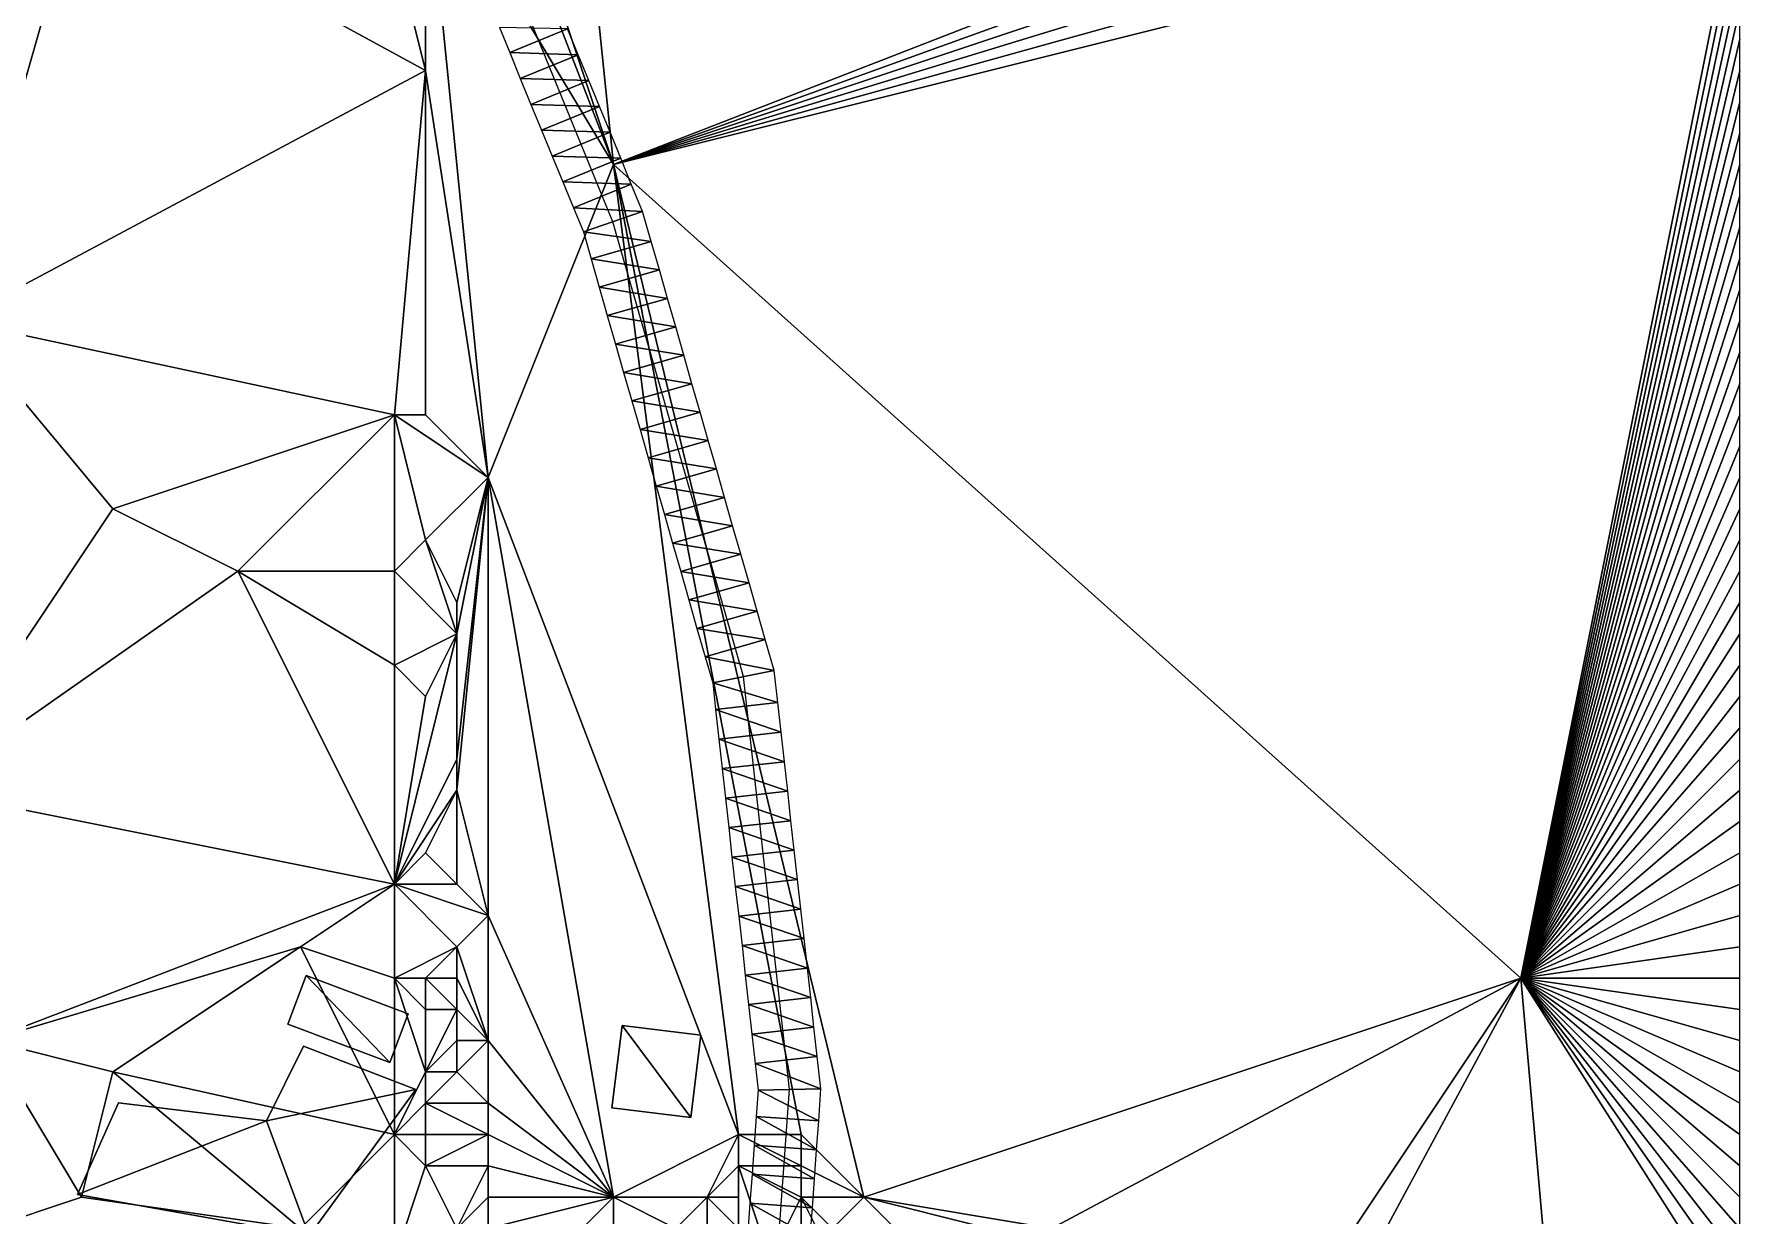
# Model space of a CAD drawing. Header units: metres. Extents: x -1103 to 901, y -902 to 905.
# Drawn here: x 791 to 900, y 260.8 to 336.3 of the extents above; entities that cross this region are included whole.
import ezdxf

# ---------------------------------------------------------------- set-up
doc = ezdxf.new("R2010")
doc.units = ezdxf.units.M
for name, color, linetype in [('OSM_BUILDING_FOOTPRINTS', 7, 'CONTINUOUS'), ('OSM_BUILDING_ROOFS', 1, 'CONTINUOUS'), ('OSM_BUILDING_WALLS', 8, 'CONTINUOUS'), ('OSM_ROAD_AXES', 2, 'CONTINUOUS'), ('OSM_ROAD_SURFACE', 9, 'CONTINUOUS'), ('OSM_TERRAIN', 3, 'CONTINUOUS')]:
    doc.layers.add(name, color=color, linetype=linetype)

msp = doc.modelspace()

# ---------------------------------------------------------------- linework, layer by layer
at = {"layer": 'OSM_BUILDING_FOOTPRINTS'}
for points in [[(807.18, 273.06, 10.85), (808.36, 276.17, 10.85), (814.89, 273.71, 10.85), (813.71, 270.61, 10.85), (807.18, 273.06, 10.85)], [(827.91, 267.7, 3.75), (828.56, 272.96, 3.75), (833.59, 272.34, 3.75), (832.95, 267.09, 3.75), (827.91, 267.7, 3.75)], [(796.36, 268.02, 11.02), (805.83, 266.87, 11.02), (808.19, 271.65, 11.02), (815.37, 268.88, 11.02), (808.56, 259.53, 11.02), (793.75, 262.16, 11.02), (796.36, 268.02, 11.02)]]:
    msp.add_polyline3d(points, close=True, dxfattribs=at)
at = {"layer": 'OSM_BUILDING_ROOFS'}
for points in [[(808.36, 276.17, 20.85), (807.18, 273.06, 20.85), (813.71, 270.61, 20.85)], [(808.36, 276.17, 20.85), (813.71, 270.61, 20.85), (814.89, 273.71, 20.85)], [(828.56, 272.96, 13.75), (827.91, 267.7, 13.75), (832.95, 267.09, 13.75)], [(828.56, 272.96, 13.75), (832.95, 267.09, 13.75), (833.59, 272.34, 13.75)], [(805.83, 266.87, 21.02), (815.37, 268.88, 21.02), (808.19, 271.65, 21.02)], [(805.83, 266.87, 21.02), (808.56, 259.53, 21.02), (815.37, 268.88, 21.02)], [(805.83, 266.87, 21.02), (796.36, 268.02, 21.02), (793.75, 262.16, 21.02)], [(805.83, 266.87, 21.02), (793.75, 262.16, 21.02), (808.56, 259.53, 21.02)]]:
    msp.add_3dface(points, dxfattribs=at)
at = {"layer": 'OSM_BUILDING_WALLS'}
for points in [[(808.36, 276.17, 10.85), (807.18, 273.06, 10.85), (807.18, 273.06, 20.85)], [(808.36, 276.17, 10.85), (807.18, 273.06, 20.85), (808.36, 276.17, 20.85)], [(814.89, 273.71, 10.85), (808.36, 276.17, 10.85), (808.36, 276.17, 20.85)], [(814.89, 273.71, 10.85), (808.36, 276.17, 20.85), (814.89, 273.71, 20.85)], [(813.71, 270.61, 10.85), (814.89, 273.71, 10.85), (814.89, 273.71, 20.85)], [(813.71, 270.61, 10.85), (814.89, 273.71, 20.85), (813.71, 270.61, 20.85)], [(807.18, 273.06, 10.85), (813.71, 270.61, 10.85), (813.71, 270.61, 20.85)], [(807.18, 273.06, 10.85), (813.71, 270.61, 20.85), (807.18, 273.06, 20.85)], [(828.56, 272.96, 3.75), (827.91, 267.7, 3.75), (827.91, 267.7, 13.75)], [(828.56, 272.96, 3.75), (827.91, 267.7, 13.75), (828.56, 272.96, 13.75)], [(833.59, 272.34, 3.75), (828.56, 272.96, 3.75), (828.56, 272.96, 13.75)], [(833.59, 272.34, 3.75), (828.56, 272.96, 13.75), (833.59, 272.34, 13.75)], [(808.19, 271.65, 11.02), (805.83, 266.87, 11.02), (805.83, 266.87, 21.02)], [(808.19, 271.65, 11.02), (805.83, 266.87, 21.02), (808.19, 271.65, 21.02)], [(815.37, 268.88, 11.02), (808.19, 271.65, 11.02), (808.19, 271.65, 21.02)], [(815.37, 268.88, 11.02), (808.19, 271.65, 21.02), (815.37, 268.88, 21.02)], [(832.95, 267.09, 3.75), (833.59, 272.34, 3.75), (833.59, 272.34, 13.75)], [(832.95, 267.09, 3.75), (833.59, 272.34, 13.75), (832.95, 267.09, 13.75)], [(808.56, 259.53, 11.02), (815.37, 268.88, 11.02), (815.37, 268.88, 21.02)], [(808.56, 259.53, 11.02), (815.37, 268.88, 21.02), (808.56, 259.53, 21.02)], [(796.36, 268.02, 11.02), (793.75, 262.16, 11.02), (793.75, 262.16, 21.02)], [(796.36, 268.02, 11.02), (793.75, 262.16, 21.02), (796.36, 268.02, 21.02)], [(805.83, 266.87, 11.02), (796.36, 268.02, 11.02), (796.36, 268.02, 21.02)], [(805.83, 266.87, 11.02), (796.36, 268.02, 21.02), (805.83, 266.87, 21.02)], [(827.91, 267.7, 3.75), (832.95, 267.09, 3.75), (832.95, 267.09, 13.75)], [(827.91, 267.7, 3.75), (832.95, 267.09, 13.75), (827.91, 267.7, 13.75)], [(793.75, 262.16, 11.02), (808.56, 259.53, 11.02), (808.56, 259.53, 21.02)], [(793.75, 262.16, 11.02), (808.56, 259.53, 21.02), (793.75, 262.16, 21.02)]]:
    msp.add_3dface(points, dxfattribs=at)
at = {"layer": 'OSM_ROAD_AXES'}
msp.add_polyline3d([(810.31, 127.47, 9.3), (821.75, 171.88, 11.73), (829.01, 203.84, 11.84), (837.79, 248.5, 13.58), (839.26, 268.87, 5.55), (836.31, 295.27, 5.2), (827.97, 324.34, 5.37), (822.55, 337.56, 5.49), (806.64, 372.64, 6.1), (771.29, 452.37, 6.32), (762.09, 471.09, 6.11), (712.05, 582.63, 7.54), (669.36, 681.06, 4.8), (618.9, 797.04, 3.15)], dxfattribs=at)
at = {"layer": 'OSM_ROAD_SURFACE'}
for points in [[(825.07, 336.67, 5.39), (820.71, 336.76, 5.62), (821.37, 335.15, 5.61)], [(825.75, 335.01, 5.38), (825.07, 336.67, 5.39), (821.37, 335.15, 5.61)], [(825.75, 335.01, 5.38), (821.37, 335.15, 5.61), (822.05, 333.5, 5.6)], [(826.43, 333.36, 5.38), (825.75, 335.01, 5.38), (822.05, 333.5, 5.6)], [(826.43, 333.36, 5.38), (822.05, 333.5, 5.6), (822.73, 331.84, 5.58)], [(827.11, 331.71, 5.37), (826.43, 333.36, 5.38), (822.73, 331.84, 5.58)], [(827.11, 331.71, 5.37), (822.73, 331.84, 5.58), (823.41, 330.19, 5.57)], [(827.79, 330.06, 5.37), (827.11, 331.71, 5.37), (823.41, 330.19, 5.57)], [(827.79, 330.06, 5.37), (823.41, 330.19, 5.57), (824.09, 328.54, 5.56)], [(828.47, 328.41, 5.36), (827.79, 330.06, 5.37), (824.09, 328.54, 5.56)], [(828.47, 328.41, 5.36), (824.09, 328.54, 5.56), (824.77, 326.89, 5.55)], [(829.14, 326.75, 5.34), (828.47, 328.41, 5.36), (824.77, 326.89, 5.55)], [(829.14, 326.75, 5.34), (824.77, 326.89, 5.55), (825.44, 325.24, 5.54)], [(829.86, 325, 5.32), (829.14, 326.75, 5.34), (825.44, 325.24, 5.54)], [(829.86, 325, 5.32), (825.44, 325.24, 5.54), (826.08, 323.69, 5.52)], [(830.42, 323.08, 5.31), (829.86, 325, 5.32), (826.08, 323.69, 5.52)], [(830.42, 323.08, 5.31), (826.08, 323.69, 5.52), (826.57, 321.98, 5.52)], [(830.94, 321.26, 5.3), (830.42, 323.08, 5.31), (826.57, 321.98, 5.52)], [(830.94, 321.26, 5.3), (826.57, 321.98, 5.52), (827.09, 320.16, 5.51)], [(831.46, 319.44, 5.29), (830.94, 321.26, 5.3), (827.09, 320.16, 5.51)], [(831.46, 319.44, 5.29), (827.09, 320.16, 5.51), (827.61, 318.34, 5.5)], [(831.98, 317.62, 5.28), (831.46, 319.44, 5.29), (827.61, 318.34, 5.5)], [(831.98, 317.62, 5.28), (827.61, 318.34, 5.5), (828.13, 316.52, 5.49)], [(832.5, 315.81, 5.27), (831.98, 317.62, 5.28), (828.13, 316.52, 5.49)], [(832.5, 315.81, 5.27), (828.13, 316.52, 5.49), (828.65, 314.71, 5.48)], [(833.02, 313.99, 5.26), (832.5, 315.81, 5.27), (828.65, 314.71, 5.48)], [(833.02, 313.99, 5.26), (828.65, 314.71, 5.48), (829.18, 312.89, 5.47)], [(833.54, 312.17, 5.25), (833.02, 313.99, 5.26), (829.18, 312.89, 5.47)], [(833.54, 312.17, 5.25), (829.18, 312.89, 5.47), (829.7, 311.07, 5.46)], [(834.06, 310.36, 5.24), (833.54, 312.17, 5.25), (829.7, 311.07, 5.46)], [(834.06, 310.36, 5.24), (829.7, 311.07, 5.46), (830.22, 309.25, 5.45)], [(834.58, 308.54, 5.23), (834.06, 310.36, 5.24), (830.22, 309.25, 5.45)], [(834.58, 308.54, 5.23), (830.22, 309.25, 5.45), (830.74, 307.44, 5.45)], [(835.1, 306.72, 5.22), (834.58, 308.54, 5.23), (830.74, 307.44, 5.45)], [(835.1, 306.72, 5.22), (830.74, 307.44, 5.45), (831.26, 305.62, 5.45)], [(835.62, 304.9, 5.21), (835.1, 306.72, 5.22), (831.26, 305.62, 5.45)], [(835.62, 304.9, 5.21), (831.26, 305.62, 5.45), (831.78, 303.8, 5.46)], [(836.15, 303.09, 5.19), (835.62, 304.9, 5.21), (831.78, 303.8, 5.46)], [(836.15, 303.09, 5.19), (831.78, 303.8, 5.46), (832.3, 301.99, 5.47)], [(836.67, 301.27, 5.18), (836.15, 303.09, 5.19), (832.3, 301.99, 5.47)], [(836.67, 301.27, 5.18), (832.3, 301.99, 5.47), (832.82, 300.17, 5.48)], [(837.19, 299.45, 5.17), (836.67, 301.27, 5.18), (832.82, 300.17, 5.48)], [(837.19, 299.45, 5.17), (832.82, 300.17, 5.48), (833.34, 298.35, 5.49)], [(837.71, 297.64, 5.16), (837.19, 299.45, 5.17), (833.34, 298.35, 5.49)], [(837.71, 297.64, 5.16), (833.34, 298.35, 5.49), (833.86, 296.54, 5.5)], [(838.27, 295.66, 5.15), (837.71, 297.64, 5.16), (833.86, 296.54, 5.5)], [(838.27, 295.66, 5.15), (833.86, 296.54, 5.5), (834.35, 294.88, 5.5)], [(838.5, 293.61, 5.16), (838.27, 295.66, 5.15), (834.35, 294.88, 5.5)], [(838.5, 293.61, 5.16), (834.35, 294.88, 5.5), (834.53, 293.16, 5.51)], [(838.72, 291.72, 5.16), (838.5, 293.61, 5.16), (834.53, 293.16, 5.51)], [(838.72, 291.72, 5.16), (834.53, 293.16, 5.51), (834.74, 291.27, 5.51)], [(838.93, 289.83, 5.17), (838.72, 291.72, 5.16), (834.74, 291.27, 5.51)], [(838.93, 289.83, 5.17), (834.74, 291.27, 5.51), (834.95, 289.39, 5.52)], [(839.14, 287.95, 5.17), (838.93, 289.83, 5.17), (834.95, 289.39, 5.52)], [(839.14, 287.95, 5.17), (834.95, 289.39, 5.52), (835.16, 287.5, 5.52)], [(839.35, 286.06, 5.18), (839.14, 287.95, 5.17), (835.16, 287.5, 5.52)], [(839.35, 286.06, 5.18), (835.16, 287.5, 5.52), (835.37, 285.62, 5.53)], [(839.56, 284.18, 5.18), (839.35, 286.06, 5.18), (835.37, 285.62, 5.53)], [(839.56, 284.18, 5.18), (835.37, 285.62, 5.53), (835.58, 283.73, 5.53)], [(839.77, 282.29, 5.19), (839.56, 284.18, 5.18), (835.58, 283.73, 5.53)], [(839.77, 282.29, 5.19), (835.58, 283.73, 5.53), (835.79, 281.85, 5.54)], [(839.98, 280.41, 5.19), (839.77, 282.29, 5.19), (835.79, 281.85, 5.54)], [(839.98, 280.41, 5.19), (835.79, 281.85, 5.54), (836.01, 279.96, 5.54)], [(840.19, 278.52, 5.2), (839.98, 280.41, 5.19), (836.01, 279.96, 5.54)], [(840.19, 278.52, 5.2), (836.01, 279.96, 5.54), (836.22, 278.08, 5.55)], [(840.4, 276.63, 5.21), (840.19, 278.52, 5.2), (836.22, 278.08, 5.55)], [(840.4, 276.63, 5.21), (836.22, 278.08, 5.55), (836.43, 276.19, 5.55)], [(840.61, 274.75, 5.24), (840.4, 276.63, 5.21), (836.43, 276.19, 5.55)], [(840.61, 274.75, 5.24), (836.43, 276.19, 5.55), (836.64, 274.31, 5.56)], [(840.82, 272.86, 5.26), (840.61, 274.75, 5.24), (836.64, 274.31, 5.56)], [(840.82, 272.86, 5.26), (836.64, 274.31, 5.56), (836.85, 272.42, 5.56)], [(841.03, 270.98, 5.29), (840.82, 272.86, 5.26), (836.85, 272.42, 5.56)], [(841.03, 270.98, 5.29), (836.85, 272.42, 5.56), (837.06, 270.53, 5.57)], [(841.26, 268.91, 5.33), (841.03, 270.98, 5.29), (837.06, 270.53, 5.57)], [(841.26, 268.91, 5.33), (837.06, 270.53, 5.57), (837.26, 268.83, 5.57)], [(841.12, 266.88, 5.41), (837.26, 268.83, 5.57), (837.13, 267.16, 5.57)], [(841.12, 266.88, 5.41), (841.26, 268.91, 5.33), (837.26, 268.83, 5.57)], [(840.99, 265.02, 5.49), (837.13, 267.16, 5.57), (837, 265.31, 5.78)], [(840.99, 265.02, 5.49), (841.12, 266.88, 5.41), (837.13, 267.16, 5.57)], [(840.85, 263.17, 6.29), (837, 265.31, 5.78), (836.86, 263.46, 6.35)], [(840.85, 263.17, 6.29), (840.99, 265.02, 5.49), (837, 265.31, 5.78)], [(840.72, 261.32, 7.36), (836.86, 263.46, 6.35), (836.73, 261.61, 7.5)], [(840.72, 261.32, 7.36), (840.85, 263.17, 6.29), (836.86, 263.46, 6.35)], [(840.58, 259.47, 8.92), (836.73, 261.61, 7.5), (836.6, 259.75, 8.44)], [(840.58, 259.47, 8.92), (840.72, 261.32, 7.36), (836.73, 261.61, 7.5)]]:
    msp.add_3dface(points, dxfattribs=at)
at = {"layer": 'OSM_TERRAIN'}
for points in [[(828, 328, 5.34), (820, 406, 4.58), (814, 370, 5.29)], [(828, 328, 5.34), (900, 356, 1.57), (820, 406, 4.58)], [(818, 354, 5.73), (828, 328, 5.34), (814, 370, 5.29)], [(794, 346, 7.42), (816, 334, 5.96), (808, 366, 5.84)], [(816, 334, 5.96), (816, 348, 5.66), (808, 366, 5.84)], [(828, 328, 5.34), (900, 354, 1.59), (900, 356, 1.57)], [(816, 348, 5.66), (828, 328, 5.34), (818, 354, 5.73)], [(900, 352, 1.61), (900, 354, 1.59), (828, 328, 5.34)], [(828, 328, 5.34), (900, 350, 1.64), (900, 352, 1.61)], [(900, 348, 1.66), (900, 350, 1.64), (828, 328, 5.34)], [(828, 328, 5.34), (816, 348, 5.66), (820, 308, 5.93)], [(816, 334, 5.96), (820, 308, 5.93), (816, 348, 5.66)], [(900, 346, 1.68), (900, 348, 1.66), (828, 328, 5.34)], [(784, 332, 8.4), (786, 318, 8.47), (794, 346, 7.42)], [(784, 332, 8.4), (794, 346, 7.42), (788, 338, 8.34)], [(786, 318, 8.47), (816, 334, 5.96), (794, 346, 7.42)], [(886, 276, 2.95), (900, 346, 1.68), (828, 328, 5.34)], [(886, 276, 2.95), (900, 344, 1.7), (900, 346, 1.68)], [(900, 344, 1.7), (886, 276, 2.95), (900, 342, 1.72)], [(886, 276, 2.95), (900, 340, 1.74), (900, 342, 1.72)], [(886, 276, 2.95), (900, 338, 1.76), (900, 340, 1.74)], [(900, 336, 1.78), (900, 338, 1.76), (886, 276, 2.95)], [(886, 276, 2.95), (900, 334, 1.8), (900, 336, 1.78)], [(814, 312, 7.38), (816, 334, 5.96), (786, 318, 8.47)], [(814, 312, 7.38), (816, 312, 6.9), (816, 334, 5.96)], [(816, 312, 6.9), (820, 308, 5.93), (816, 334, 5.96)], [(900, 332, 1.82), (900, 334, 1.8), (886, 276, 2.95)], [(900, 330, 1.84), (900, 332, 1.82), (886, 276, 2.95)], [(886, 276, 2.95), (900, 328, 1.86), (900, 330, 1.84)], [(836, 266, 5.51), (828, 328, 5.34), (820, 308, 5.93)], [(836, 266, 5.51), (840, 266, 5.56), (828, 328, 5.34)], [(840, 266, 5.56), (844, 262, 5.09), (828, 328, 5.34)], [(886, 276, 2.95), (828, 328, 5.34), (844, 262, 5.09)], [(886, 276, 2.95), (900, 326, 1.88), (900, 328, 1.86)], [(900, 324, 1.9), (900, 326, 1.88), (886, 276, 2.95)], [(900, 322, 1.92), (900, 324, 1.9), (886, 276, 2.95)], [(886, 276, 2.95), (900, 320, 1.94), (900, 322, 1.92)], [(886, 276, 2.95), (900, 318, 1.96), (900, 320, 1.94)], [(784, 288, 10.64), (796, 306, 8.82), (786, 318, 8.47)], [(796, 306, 8.82), (814, 312, 7.38), (786, 318, 8.47)], [(900, 316, 1.98), (900, 318, 1.96), (886, 276, 2.95)], [(886, 276, 2.95), (900, 314, 2), (900, 316, 1.98)], [(900, 312, 2.02), (900, 314, 2), (886, 276, 2.95)], [(796, 306, 8.82), (804, 302, 9.29), (814, 312, 7.38)], [(804, 302, 9.29), (814, 302, 9.39), (814, 312, 7.38)], [(814, 302, 9.39), (816, 304, 8.04), (814, 312, 7.38)], [(814, 312, 7.38), (816, 304, 8.04), (820, 308, 5.93)], [(814, 312, 7.38), (820, 308, 5.93), (816, 312, 6.9)], [(886, 276, 2.95), (900, 310, 2.04), (900, 312, 2.02)], [(900, 308, 2.06), (900, 310, 2.04), (886, 276, 2.95)], [(818, 300, 7.03), (820, 308, 5.93), (816, 304, 8.04)], [(820, 280, 6.22), (820, 308, 5.93), (818, 288, 7.59)], [(818, 288, 7.59), (820, 308, 5.93), (818, 290, 7.52)], [(818, 290, 7.52), (820, 308, 5.93), (818, 298, 7.15)], [(818, 298, 7.15), (820, 308, 5.93), (818, 300, 7.03)], [(828, 262, 5.94), (820, 308, 5.93), (820, 280, 6.22)], [(828, 262, 5.94), (836, 266, 5.51), (820, 308, 5.93)], [(886, 276, 2.95), (900, 306, 2.08), (900, 308, 2.06)], [(784, 288, 10.64), (804, 302, 9.29), (796, 306, 8.82)], [(900, 304, 2.1), (900, 306, 2.08), (886, 276, 2.95)], [(814, 302, 9.39), (818, 298, 7.15), (816, 304, 8.04)], [(818, 298, 7.15), (818, 300, 7.03), (816, 304, 8.04)], [(900, 302, 2.12), (900, 304, 2.1), (886, 276, 2.95)], [(784, 288, 10.64), (814, 282, 12.29), (804, 302, 9.29)], [(814, 282, 12.29), (814, 296, 10.55), (804, 302, 9.29)], [(814, 296, 10.55), (814, 302, 9.39), (804, 302, 9.29)], [(814, 296, 10.55), (818, 298, 7.15), (814, 302, 9.39)], [(886, 276, 2.95), (900, 300, 2.14), (900, 302, 2.12)], [(886, 276, 2.95), (900, 298, 2.16), (900, 300, 2.14)], [(818, 290, 7.52), (818, 298, 7.15), (814, 282, 12.29)], [(814, 282, 12.29), (818, 298, 7.15), (816, 294, 9.39)], [(816, 294, 9.39), (818, 298, 7.15), (814, 296, 10.55)], [(900, 296, 2.17), (900, 298, 2.16), (886, 276, 2.95)], [(814, 282, 12.29), (816, 294, 9.39), (814, 296, 10.55)], [(886, 276, 2.95), (900, 294, 2.19), (900, 296, 2.17)], [(900, 292, 2.21), (900, 294, 2.19), (886, 276, 2.95)], [(886, 276, 2.95), (900, 290, 2.23), (900, 292, 2.21)], [(814, 282, 12.29), (818, 288, 7.59), (818, 290, 7.52)], [(900, 288, 2.25), (900, 290, 2.23), (886, 276, 2.95)], [(788, 272, 13.02), (814, 282, 12.29), (784, 288, 10.64)], [(816, 284, 10.21), (818, 288, 7.59), (814, 282, 12.29)], [(818, 282, 7.81), (818, 288, 7.59), (816, 284, 10.21)], [(818, 282, 7.81), (820, 280, 6.22), (818, 288, 7.59)], [(900, 286, 2.27), (900, 288, 2.25), (886, 276, 2.95)], [(886, 276, 2.95), (900, 284, 2.28), (900, 286, 2.27)], [(814, 282, 12.29), (818, 282, 7.81), (816, 284, 10.21)], [(886, 276, 2.95), (900, 282, 2.3), (900, 284, 2.28)], [(788, 272, 13.02), (808, 278, 12.92), (814, 282, 12.29)], [(814, 276, 13.04), (814, 282, 12.29), (808, 278, 12.92)], [(814, 276, 13.04), (818, 278, 7.94), (814, 282, 12.29)], [(818, 278, 7.94), (820, 280, 6.22), (814, 282, 12.29)], [(814, 282, 12.29), (820, 280, 6.22), (818, 282, 7.81)], [(900, 280, 2.32), (900, 282, 2.3), (886, 276, 2.95)], [(820, 272, 6.29), (820, 280, 6.22), (818, 278, 7.94)], [(820, 272, 6.29), (828, 262, 5.94), (820, 280, 6.22)], [(886, 276, 2.95), (900, 278, 2.34), (900, 280, 2.32)], [(788, 272, 13.02), (796, 270, 13.37), (808, 278, 12.92)], [(796, 270, 13.37), (814, 266, 13.48), (808, 278, 12.92)], [(814, 266, 13.48), (814, 276, 13.04), (808, 278, 12.92)], [(816, 276, 11.65), (818, 278, 7.94), (814, 276, 13.04)], [(816, 276, 11.65), (818, 276, 8.19), (818, 278, 7.94)], [(818, 276, 8.19), (820, 272, 6.29), (818, 278, 7.94)], [(900, 276, 2.35), (900, 278, 2.34), (886, 276, 2.95)], [(814, 266, 13.48), (816, 270, 12.88), (814, 276, 13.04)], [(816, 270, 12.88), (816, 274, 12.5), (814, 276, 13.04)], [(814, 276, 13.04), (816, 274, 12.5), (816, 276, 11.65)], [(816, 274, 12.5), (818, 274, 9.18), (816, 276, 11.65)], [(818, 274, 9.18), (818, 276, 8.19), (816, 276, 11.65)], [(818, 274, 9.18), (820, 272, 6.29), (818, 276, 8.19)], [(856, 260, 4.68), (886, 276, 2.95), (844, 262, 5.09)], [(856, 260, 4.68), (858, 234, 4.56), (886, 276, 2.95)], [(892, 208, 3.17), (886, 276, 2.95), (858, 224, 4.6)], [(858, 234, 4.56), (858, 224, 4.6), (886, 276, 2.95)], [(892, 208, 3.17), (900, 254, 2.53), (886, 276, 2.95)], [(900, 254, 2.53), (900, 256, 2.52), (886, 276, 2.95)], [(900, 256, 2.52), (900, 258, 2.5), (886, 276, 2.95)], [(886, 276, 2.95), (900, 258, 2.5), (900, 260, 2.49)], [(900, 260, 2.49), (900, 262, 2.47), (886, 276, 2.95)], [(886, 276, 2.95), (900, 262, 2.47), (900, 264, 2.45)], [(900, 264, 2.45), (900, 266, 2.44), (886, 276, 2.95)], [(886, 276, 2.95), (900, 266, 2.44), (900, 268, 2.42)], [(900, 268, 2.42), (900, 270, 2.4), (886, 276, 2.95)], [(886, 276, 2.95), (900, 270, 2.4), (900, 272, 2.39)], [(900, 272, 2.39), (900, 274, 2.37), (886, 276, 2.95)], [(886, 276, 2.95), (900, 274, 2.37), (900, 276, 2.35)], [(816, 270, 12.88), (818, 272, 8.72), (818, 274, 9.18)], [(816, 270, 12.88), (818, 274, 9.18), (816, 274, 12.5)], [(818, 272, 8.72), (820, 272, 6.29), (818, 274, 9.18)], [(788, 260, 14.13), (794, 262, 13.49), (788, 272, 13.02)], [(794, 262, 13.49), (796, 270, 13.37), (788, 272, 13.02)], [(818, 270, 9.67), (818, 272, 8.72), (816, 270, 12.88)], [(820, 268, 6.32), (820, 272, 6.29), (818, 270, 9.67)], [(818, 270, 9.67), (820, 272, 6.29), (818, 272, 8.72)], [(828, 262, 5.94), (820, 272, 6.29), (820, 268, 6.32)], [(794, 262, 13.49), (808, 260, 13.48), (796, 270, 13.37)], [(808, 260, 13.48), (814, 266, 13.48), (796, 270, 13.37)], [(816, 268, 12.91), (816, 270, 12.88), (814, 266, 13.48)], [(816, 268, 12.91), (820, 268, 6.32), (818, 270, 9.67)], [(816, 268, 12.91), (818, 270, 9.67), (816, 270, 12.88)], [(814, 266, 13.48), (816, 266, 12.24), (816, 268, 12.91)], [(816, 266, 12.24), (820, 266, 6.34), (816, 268, 12.91)], [(820, 266, 6.34), (820, 268, 6.32), (816, 268, 12.91)], [(820, 266, 6.34), (828, 262, 5.94), (820, 268, 6.32)], [(814, 258, 13.91), (814, 266, 13.48), (808, 260, 13.48)], [(814, 258, 13.91), (816, 264, 11.64), (814, 266, 13.48)], [(816, 264, 11.64), (816, 266, 12.24), (814, 266, 13.48)], [(816, 264, 11.64), (820, 264, 6.36), (820, 266, 6.34)], [(816, 264, 11.64), (820, 266, 6.34), (816, 266, 12.24)], [(820, 264, 6.36), (828, 262, 5.94), (820, 266, 6.34)], [(834, 262, 5.76), (836, 266, 5.51), (828, 262, 5.94)], [(836, 264, 5.9), (836, 266, 5.51), (834, 262, 5.76)], [(836, 264, 5.9), (840, 264, 6.26), (836, 266, 5.51)], [(840, 264, 6.26), (840, 266, 5.56), (836, 266, 5.51)], [(840, 264, 6.26), (844, 262, 5.09), (840, 266, 5.56)], [(814, 258, 13.91), (818, 260, 8.8), (816, 264, 11.64)], [(818, 260, 8.8), (820, 264, 6.36), (816, 264, 11.64)], [(818, 260, 8.8), (820, 262, 6.37), (820, 264, 6.36)], [(820, 262, 6.37), (828, 262, 5.94), (820, 264, 6.36)], [(834, 262, 5.76), (836, 262, 6.78), (836, 264, 5.9)], [(836, 260, 8.04), (838, 258, 9.84), (836, 264, 5.9)], [(836, 260, 8.04), (836, 264, 5.9), (836, 262, 6.78)], [(838, 258, 9.84), (840, 262, 7.42), (836, 264, 5.9)], [(836, 264, 5.9), (840, 262, 7.42), (840, 264, 6.26)], [(840, 262, 7.42), (844, 262, 5.09), (840, 264, 6.26)], [(788, 260, 14.13), (808, 260, 13.48), (794, 262, 13.49)], [(820, 260, 7.01), (820, 262, 6.37), (818, 260, 8.8)], [(820, 260, 7.01), (826, 260, 6.71), (828, 262, 5.94)], [(820, 260, 7.01), (828, 262, 5.94), (820, 262, 6.37)], [(826, 260, 6.71), (828, 260, 7.41), (828, 262, 5.94)], [(828, 260, 7.41), (832, 260, 6.47), (828, 262, 5.94)], [(832, 260, 6.47), (834, 262, 5.76), (828, 262, 5.94)], [(832, 260, 6.47), (834, 260, 6.62), (834, 262, 5.76)], [(834, 260, 6.62), (836, 260, 8.04), (834, 262, 5.76)], [(836, 260, 8.04), (836, 262, 6.78), (834, 262, 5.76)], [(838, 258, 9.84), (840, 256, 11.03), (840, 262, 7.42)], [(840, 256, 11.03), (842, 258, 9.58), (840, 262, 7.42)], [(842, 258, 9.58), (842, 260, 7.17), (840, 262, 7.42)], [(840, 262, 7.42), (842, 260, 7.17), (844, 262, 5.09)], [(842, 260, 7.17), (846, 260, 5.74), (844, 262, 5.09)], [(846, 260, 5.74), (852, 260, 5.46), (844, 262, 5.09)], [(852, 260, 5.46), (856, 260, 4.68), (844, 262, 5.09)]]:
    msp.add_3dface(points, dxfattribs=at)

doc.saveas('drawing.dxf')
